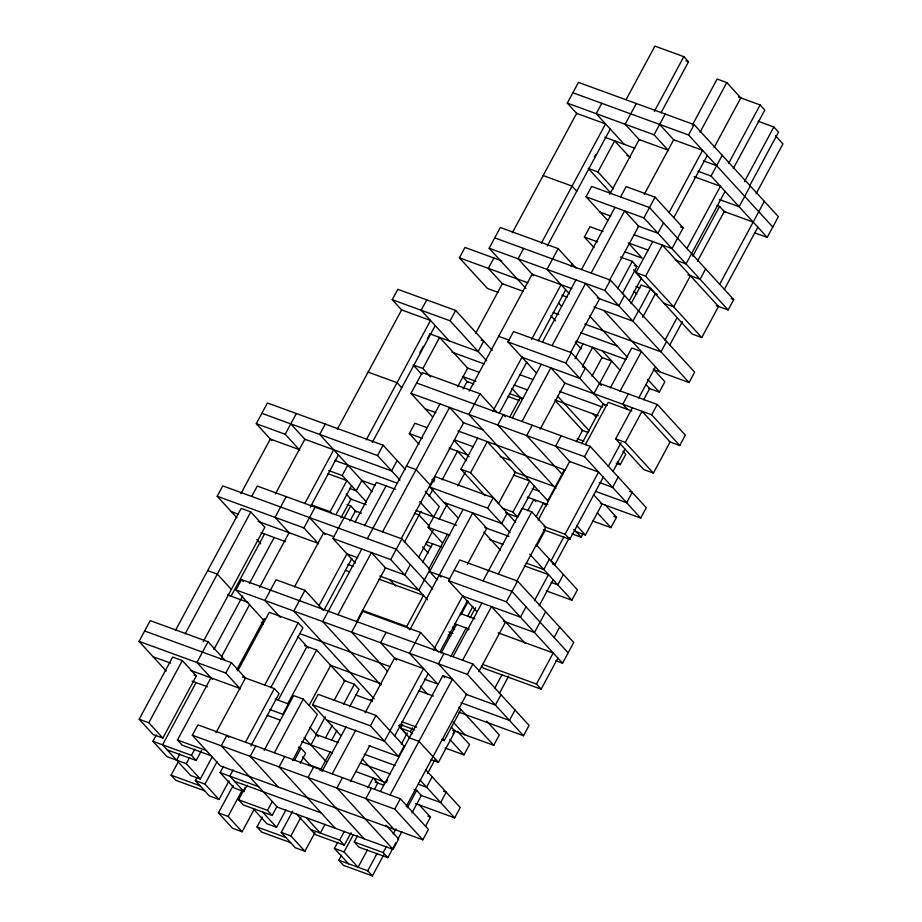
<?xml version="1.0" encoding="UTF-8"?>
<svg xmlns="http://www.w3.org/2000/svg" width="922" height="922" viewBox="0 0 922 922"><rect width="100%" height="100%" fill="white"/><g stroke="black" fill="none" stroke-linecap="round" stroke-linejoin="round"><path stroke-width="1.38" d="M166.202 671.043L139.061 641.378L150.228 620.644L208.061 641.758L224.91 660.164M236.85 517.738L217.2 496.255L222.778 485.894L396.299 549.224L432.798 589.112M271.76 440.624L256.27 423.694L267.426 402.972L383.114 445.188L405.576 469.736M240.838 493.766L270.307 439.045L299.224 449.602M175.526 630.302L241.161 508.402L250.796 511.929L264.833 527.269L203.22 641.7M251.694 496.451L257.284 486.078L401.888 538.863L429.963 569.542L418.795 590.276L379.795 576.043M299.708 450.12L285.186 434.25L296.354 413.517M139.176 719.241L172.656 657.04L182.302 660.567L196.34 675.907L162.848 738.096L153.213 734.58L139.176 719.241L148.811 722.756L162.848 738.096M185.161 633.829L250.796 511.929M148.811 722.756L182.302 660.567M275.344 493.962L304.813 439.229L391.573 470.9L397.152 460.527M212.348 756.628L200.293 779.009L186.256 763.67L166.974 756.639L152.937 741.288L156.279 735.076M231.065 596.177L264.556 533.976M208.061 641.758L196.905 662.48L212.394 679.41M264.049 620.61L235.974 589.93L241.552 579.558L472.917 664.001L529.067 725.384L523.489 735.744L459.075 712.233M286.2 496.635L275.044 517.369L289.566 533.239M325.27 424.074L319.692 434.446L372.108 491.726M401.923 310.276L392.242 299.696L397.831 289.324L455.664 310.437L492.175 350.325M196.063 682.614L162.572 744.815L190.647 775.494L200.293 779.009M213.916 649.445L242.716 595.958M249.413 583.522L274.203 537.503M337.314 429.329L401.6 309.919L430.528 320.476L366.23 439.886M221.545 656.694L249.678 604.452M211.057 755.694L182.13 745.137L177.45 740.02L210.942 677.831M220.865 659.403L222.098 657.098M259.612 587.441L289.082 532.709M304.928 503.274L333.729 449.786M310.276 507.146L338.409 454.903M176.609 760.154L179.963 753.931M192.329 735.237L197.919 724.865L400.355 798.752L428.442 829.443L422.852 839.804L220.416 765.917L192.329 735.237L394.777 809.124L422.852 839.804M240.342 688.918L225.821 673.037L231.399 662.676L144.639 631.005M318.482 543.796L303.96 527.926L315.117 507.192M426.748 299.88L421.17 310.241L449.245 340.933M204.684 790.846L175.768 780.289L171.089 775.172L178.453 761.491M186.256 763.67L189.598 757.458M236.931 669.556L264.384 618.558M201.526 750.531L196.167 760.477L191.488 755.36L194.842 749.148M366.518 502.087L342.189 475.498L347.767 465.126M497.984 292.343L487.473 288.505L459.398 257.814L464.976 247.453L501.787 260.891M237.807 670.767L269.293 612.312L298.209 622.857L302.889 627.974L270.745 687.685M331.989 513.75L330.122 511.71L346.868 480.616L328.036 473.735M419.913 352.55L423.267 346.338M427.289 338.87L429.963 333.891M215.979 732.748L245.448 678.016M294.556 586.807L323.576 532.904L334.098 536.742M372.246 442.514L435.207 325.593M336.138 514.338L351.547 485.721M229.059 780.819L219.01 799.478L209.363 795.951L195.326 780.611L196.674 778.122M340.933 517.807L350.982 499.148L346.303 494.031M430.609 376.971L422.864 368.512L439.61 337.417L467.685 368.097L457.635 386.756M280.38 617.417L264.891 600.487L276.058 579.754L304.975 590.311L293.807 611.032L374.171 698.864M355.339 563.031L332.877 538.483L344.044 517.749M399.998 480.108L377.536 455.549L383.114 445.188M432.545 416.882L411.016 393.36L422.184 372.626L480.016 393.74L496.866 412.157M486.586 360.698L450.086 320.798L455.664 310.437M525.943 288.448L489.156 248.249L500.323 227.515L558.156 248.617L575.939 268.06M576.976 113.706L567.295 103.126L578.451 82.392L694.139 124.62L778.375 216.682L767.208 237.403L755.106 232.989M344.01 518.291L350.706 505.855L347.087 504.541M219.01 799.478L204.972 784.126L217.027 761.745M350.026 520.918L355.385 510.972M493.892 258.01L488.314 268.371L502.836 284.253M264.718 685.058L298.209 622.857M247.165 785.279L243.811 791.491L234.176 787.976L220.128 772.636L223.481 766.413M354.97 522.198L376.407 482.39L395.25 489.271M512.355 232.77L576.653 113.36L605.57 123.905L541.272 243.316M419.014 444.208L409.333 433.628L414.912 423.256L426.748 427.578M245.563 742.06L274.364 688.573L242.371 676.898M319.012 605.65L347.145 553.407M233.116 769.928L229.774 776.151L243.811 791.491M364.616 525.713L386.053 485.917M250.911 745.933L279.043 693.69L274.364 688.573M324.36 609.523L351.824 558.525M278.214 699.994L307.003 646.506M475.568 333.476L502.352 283.722L523.385 291.398M254.184 809.366L242.129 831.759L232.482 828.233L218.445 812.893L233.185 785.532M255.751 745.979L250.173 756.34L278.248 787.031M361.804 549.028L322.735 621.589L380.821 685.081M367.382 538.667L439.944 403.917M523.661 248.433L518.072 258.794L533.573 275.724M601.789 103.31L596.211 113.683L624.286 144.362M287.848 703.521L316.649 650.033L304.594 645.631M242.129 831.759L228.091 816.408L242.152 790.292M264.176 750.335L293.645 695.614L303.28 699.13L317.318 714.469L292.539 760.5M337.948 614.744L371.439 552.555L385.477 567.894L356.676 621.382M382.607 531.821L449.579 407.432L463.616 422.783L401.335 538.46M276.854 806.762L272.174 815.474L243.247 804.918L238.568 799.8L245.264 787.365M463.098 388.98L467.12 381.524L473.85 383.978M594.298 157.236L595.635 154.746M274.479 752.617L303.28 699.13M469.16 391.066L532.121 274.145L571.801 288.621M547.299 245.944L610.249 129.022M626.107 99.588L654.908 46.1L683.824 56.657L688.504 61.774L661.039 112.772M309.25 705.18L330.687 665.373M613.395 188.872L597.905 171.941L614.651 140.847L630.141 157.777M284.679 756.536L279.101 766.897L335.251 828.279M340.656 735.399L312.581 704.708L318.159 694.347L376.003 715.449L404.078 746.14L398.5 756.501L368.904 745.702M427.508 599.796L390.721 559.585L401.888 538.863M457.865 517.715L429.79 487.035L435.368 476.662L493.212 497.776L515.675 522.325M480.016 393.74L468.86 414.474L548.417 501.418M536.005 372.603L507.93 341.912L513.508 331.551L571.352 352.653L601.363 385.465M558.156 248.617L547 269.351L569.462 293.899M607.586 220.323L586.069 196.789L591.647 186.428L649.491 207.542L733.716 299.604L728.138 309.965L716.313 305.643M636.295 103.506L625.139 124.24L639.661 140.109M404.355 542.367L421.1 511.272M429.133 496.347L433.156 488.879M442.134 479.82L457.531 451.215L466.244 460.735M290.603 842.639L261.687 832.082L257.007 826.965L262.367 817.019M272.174 815.474L267.495 810.357L272.174 801.644M294.279 760.604L300.975 748.157L298.348 747.2M300.295 763.232L305.655 753.274L300.975 748.157M315.923 734.2L325.305 716.786M334.006 700.616L344.724 680.713L316.649 650.033M310.898 744.964L316.477 734.604L338.005 742.464M442.145 542.632L428.108 527.292L439.264 506.558L425.226 491.219M594.068 247.638L584.375 237.058L589.965 226.697L603.103 231.491M485.122 495.667L460.908 469.217L477.654 438.123M410.336 564.564L404.758 574.936L384.578 567.572M492.821 411.385L522.186 356.837M531.568 339.423L561.037 284.702M570.96 266.274L572.193 263.969M609.707 194.311L639.177 139.579L668.093 150.136M654.355 111.389L683.824 56.657M418.392 557.718L433.121 530.346M439.149 519.155L447.193 504.23M457.785 485.975L465.161 472.283M499.413 412.952L526.865 361.954M538.252 340.806L565.716 289.808M252.893 808.433L266.931 823.772L276.565 827.299L285.947 809.885M325.57 737.727L332.266 725.28M343.652 704.143L354.371 684.239L343.848 680.401M470.554 472.732L487.3 441.638L515.375 472.329L498.629 503.424L470.554 472.732L460.908 469.217M422.518 562.432L432.568 543.773M313.595 767.092L308.017 777.453L364.167 838.824M386.157 632.342L380.567 642.703L396.483 660.094M542.424 342.108L575.916 279.908M581.494 269.547L614.986 207.346M620.564 196.985L626.153 186.624L655.069 197.17L683.144 227.861L671.988 248.594L634.324 234.845M668.577 150.666L654.055 134.796L665.211 114.063M314.978 832.612L304.928 851.271L295.282 847.756L281.245 832.405L292.631 811.268M331.586 740.343L336.945 730.397M349.668 706.759L359.05 689.345L354.371 684.239M509.566 417.424L520.285 397.52M320.13 770.665L330.18 752.006M428.638 569.162L447.389 534.334M322.02 771.449L346.13 726.674M437.109 579.788L429.617 571.605L463.109 509.405M512.448 417.781L541.249 364.294M552.071 345.623L585.562 283.423L599.6 298.774L570.799 352.262M591.14 273.062L624.62 210.873L638.669 226.213L609.2 280.945M304.928 851.271L290.891 835.931L300.929 817.272M409.541 629.553L406.74 626.487L423.475 595.393L379.092 579.189M332.323 773.731L355.765 730.189M365.147 712.775L394.616 658.043L423.532 668.6L384.462 741.161L326.618 720.047M409.794 629.853L472.744 512.932L486.793 528.271L467.362 564.345M522.082 421.296L550.883 367.809L564.921 383.16L540.142 429.179M644.201 194.496L673.671 139.775L702.599 150.321L669.107 212.521M692.364 125.058L717.143 79.038L726.778 82.554L740.827 97.893L714.031 147.647M342.523 777.649L336.933 788.01L393.095 849.381L398.673 839.02L386.088 825.259M398.5 756.501L370.425 725.821L376.003 715.449M387.471 671.297L351.651 632.146L362.819 611.413L420.651 632.527L409.495 653.26L437.57 683.951L424.42 679.145M476.639 611.39L448.565 580.699L459.721 559.965L517.565 581.079L573.726 642.45L562.558 663.183L555.989 660.786M510.097 532.686L487.634 508.137L493.212 497.776M532.282 425.215L526.704 435.587L562.524 474.738M604.498 405.346L565.774 363.026L571.352 352.653M610.422 280.104L694.658 372.165L689.068 382.526L604.832 290.465L610.422 280.104L494.734 237.876M728.138 309.965L643.902 217.903L655.069 197.17M772.786 227.043L688.561 134.981L694.139 124.62M574.994 358.75L583.027 343.825M325.063 824.36L320.372 833.062L306.335 817.722M350.383 781.602L369.803 745.529M699.994 132.307L726.778 82.554M617.567 288.724L632.296 261.364L620.471 257.042M582.623 365.999L592.673 347.34L602.354 357.92M622.246 293.841L636.975 266.481L632.296 261.364M701.757 337.544L645.596 276.174L662.342 245.079L718.503 306.45L701.757 337.544L692.111 334.029L635.961 272.647L652.707 241.552M433.455 650.171L462.821 595.624M507.25 513.116L501.672 523.489L443.828 502.375M624.459 295.443L618.881 305.804L597.352 297.956M663.529 222.882L657.951 233.254L637.77 225.89M534.38 486.078L517.634 517.173L512.955 512.056L529.689 480.961L513.554 475.072M394.72 735.906L428.211 673.717M440.048 651.739L467.5 600.741M673.786 217.638L707.278 155.438M348.447 863.753L334.409 848.401L337.763 842.189M629.323 300.687L641.378 278.306L633.633 269.835M351.028 832.773L344.332 845.209L339.653 840.103L344.344 831.39M367.786 787.861L373.133 777.903L377.813 783.02L374.47 789.244M460.873 614.962L468.238 601.282M409.414 737.658L400.701 728.138L402.718 724.404M441.108 653.087L456.517 624.482M591.982 376.222L602.031 357.575L611.666 361.09L599.611 383.483M631.051 303.672L641.101 285.013L650.736 288.528L656.349 294.671M371.439 788.206L365.861 798.567L393.936 829.258M443.989 653.444L438.411 663.817L466.486 694.497L406.21 806.45M483.059 580.895L522.129 508.333L531.775 511.848L545.812 527.188L516.343 581.92M561.198 435.772L555.62 446.133L570.142 462.014M467.569 616.345L472.928 606.388M383.794 854.752L372.407 875.9L343.491 865.343L338.812 860.226L341.486 855.259M401.324 744.135L407.351 732.944M367.463 849.854L358.093 867.268L344.044 851.928L353.426 834.514M470.185 617.659L475.545 607.713M527.787 510.684L533.815 499.493L535.751 501.614M412.284 733.774L410.348 731.653L412.353 727.919M450.754 656.614L466.163 627.997L468.099 630.118M593.849 393.706L599.427 383.345L657.271 404.458L685.346 435.138L679.768 445.51L669.245 441.673M638.497 310.783L632.918 321.156L593.906 306.911M767.208 237.403L711.058 176.033L722.214 155.299M638.681 310.921L650.736 288.528M380.521 791.318L442.814 675.642L452.448 679.157L390.167 794.833M453.082 656.568L481.883 603.08M498.283 574.037L531.775 511.848M395.884 842.766L387.851 857.691L358.935 847.134L354.255 842.017L357.598 835.805M386.399 782.317L387.736 779.828M642.692 317.272L655.415 293.645M536.085 516.7L543.45 503.009L546.354 506.19M576.492 441.65L582.52 430.459L555.413 400.828M728.622 163.401L760.097 104.935L738.407 97.017M547.68 500.888L564.414 469.782M462.717 660.083L491.518 606.595L524.929 643.107M538.183 519.939L569.658 461.484L598.574 472.041L565.094 534.23L569.773 539.347L603.265 477.147M610.364 387.793L631.789 347.997L641.435 351.513L619.999 391.32M581.77 443.747L603.207 403.94L607.149 405.38M686.925 248.456L720.416 186.267L694.116 176.667M733.301 168.507L764.787 110.052L760.097 104.935M585.389 444.635L608.163 402.338L631.824 410.982M725.095 191.373L686.026 263.934L675.261 260.004M394.777 809.124L400.355 798.752M523.489 735.744L467.339 674.374L472.917 664.001M562.558 663.183L506.397 601.812L517.565 581.079M590.126 446.329L646.276 507.699L640.698 518.072L584.536 456.69L590.126 446.329L416.594 382.999M536.5 546.389L545.213 530.219M692.779 256.155L719.575 206.39L717.155 205.514M372.407 875.9L367.728 870.783L377.11 853.369M697.458 261.26L724.254 211.507M690.417 275.759L673.682 306.853L664.036 303.338M478.772 671.7L505.556 621.947M628.343 393.901L622.765 404.262L627.605 409.552M387.851 857.691L383.172 852.573L386.525 846.361M393.221 833.914L395.895 828.947M407.282 807.799L416.663 790.385L414.036 789.428M744.388 181.715L773.858 126.994L758.091 121.231M441.534 739.628L444.231 740.62L460.965 709.514M427.554 773.489L434.919 759.809M453.025 733.797L454.892 730.339M664.912 340.276L676.967 317.883M431.196 759.705L438.423 762.344L455.168 731.25L451.296 727.009M397.901 839.032L401.911 831.575M411.961 812.916L421.342 795.502L416.663 790.385M749.736 185.587L778.537 132.1L773.858 126.994M432.164 776.831L426.575 787.192L418.507 784.242M549.374 559.147L543.784 569.519L526.301 563.135M666.571 341.474L660.993 351.835L584.744 324.014M705.641 268.913L700.063 279.285L687.962 274.86M750.289 185.99L739.133 206.724L719.414 199.521M653.387 473.09L625.3 442.399L642.046 411.304L670.121 441.995L653.387 473.09L643.74 469.563L615.666 438.884L632.411 407.789M526.024 606.791L520.446 617.152L462.602 596.038M551.218 560.484L563.941 536.846M638.727 397.947L655.473 366.852M669.591 345.381L682.326 321.755M534.403 600.752L548.463 574.625L524.249 565.797M552.382 563.918L554.79 564.794L569.519 537.434M643.637 399.779L649.664 388.588L645.93 384.497M608.289 466.382L621.013 442.756M756.144 193.678L782.939 143.924L775.448 135.741M494.653 688.377L502.017 674.697M539.082 605.869L553.142 579.742M612.969 471.499L625.024 449.106M425.515 826.308L430.482 817.088L418.853 804.387M445.13 748.019L463.962 754.899L469.552 744.527L457.381 731.227M571.974 533.861L581.171 537.215L583.027 533.769M616.207 463.19L620.241 464.665L625.819 454.292L623.018 451.227M648.788 388.266L659.311 392.104L664.889 381.731L653.272 369.042M499.332 693.494L508.714 676.08M563.411 574.498L557.822 584.859L551.102 582.404M719.679 284.253L764.338 201.33M573.818 529.458L575.754 531.568L585.389 535.094L602.135 503.988L593.422 494.469M500.992 694.692L495.414 705.053L465.817 694.254M545.64 611.77L534.483 632.492L503.539 621.209M618.201 477.02L612.623 487.381L599.162 482.471M679.768 445.51L651.693 414.819L657.271 404.458M724.358 289.37L757.849 227.181M415.649 803.638L454.661 817.883L460.239 807.511L425.607 769.663M452.76 730.362L493.731 745.322L499.309 734.949L486.724 721.2M546.308 590.875L571.87 600.199L577.449 589.838L536.27 544.833M592.535 520.93L610.929 527.638L616.518 517.277L604.901 504.576M515.029 710.032L509.451 720.405L461.023 702.725M554.099 637.471L559.677 627.11M557.879 658.066L541.133 689.172L536.454 684.055L553.2 652.96L498.053 632.826M685.876 60.806L688.504 61.774M572.873 92.765L688.561 134.981M567.295 103.126L654.055 134.796M703.486 160.866L716.636 165.672M604.786 137.251L634.809 148.212M697.908 171.238L711.058 176.033M626.902 155.541L629.588 156.521M723.574 211.265L753.17 222.064M597.905 171.941L588.271 168.426L610.537 192.767M543.162 175.549L572.089 186.106L576.769 191.223M680.517 226.904L683.144 227.861M586.069 196.789L643.902 217.903M600.107 212.141L610.871 216.071M648.362 250.185L628.182 242.82L642.219 258.172L625.128 251.937M584.375 237.058L597.525 241.852M731.088 298.647L733.716 299.604M634.348 265.513L636.975 266.481M635.961 272.647L645.596 276.174M635.915 286.523L639.949 287.998M654.747 293.403L657.432 294.383M489.156 248.249L604.832 290.465M459.398 257.814L527.753 282.766M561.924 295.247L567.191 297.161M553.2 312.5L558.767 314.529M580.872 332.819L617.187 346.073M576.02 341.267L625.969 359.499M653.583 369.572L689.068 382.526M498.629 336.334L509.14 340.172M582.704 367.025L585.389 368.005L579.811 378.366L521.967 357.252M392.242 299.696L450.086 320.798M507.93 341.912L565.774 363.026M481.123 340.16L483.75 341.128L478.161 351.489L429.525 333.741M564.252 382.907L651.693 414.819M519.708 374.689L532.858 379.484M451.849 352.1L484.131 363.89M559.458 391.377L602.504 407.086M467.235 367.936L479.336 372.361M514.13 385.05L527.28 389.856M554.883 399.929L598.263 415.764M475.89 381.316L462.441 376.407L468.053 382.549M509.52 393.59L522.912 398.477M507.48 396.253L519.582 400.667M422.864 368.512L413.217 364.997L421.93 374.516M615.666 438.884L625.3 442.399M581.402 430.044L588.213 432.533M577.276 438.757L583.857 441.165M368.12 372.108L397.036 382.665L401.715 387.782M411.016 393.36L584.536 456.69M425.054 408.7L435.818 412.63M462.717 422.449L482.898 429.813M629.553 491.38L632.238 492.36L626.66 502.721L595.716 491.426M457.923 430.92L565.543 470.197M454.477 439.886L473.309 446.755M500.22 456.574L510.972 460.504M409.333 433.628L422.483 438.423M449.095 448.138L467.177 454.73M514.257 471.914L553.938 486.401M600.337 503.343L640.698 518.072M613.891 516.32L616.518 517.277M532.328 488.729L539.059 491.184M527.246 497.096L547.829 504.611M261.848 413.333L377.536 455.549M406.452 466.106L416.087 469.632L430.125 484.972M432.36 479.233L434.769 480.108M502.19 508.126L512.955 512.056M544.061 526.554L565.094 534.23M505.521 512.747L517.634 517.173M256.27 423.694L285.186 434.25M429.79 487.035L487.634 508.137M543.484 529.747L569.773 539.347M334.617 460.332L397.543 483.289M375.254 485.387L361.804 480.477L356.226 490.838L349.496 488.383M328.739 470.589L342.189 475.498M484.776 527.534L508.979 536.374M416.202 510.546L456.551 525.275M489.398 539.439L502.847 544.349M414.266 513.243L419.084 515.006L429.387 526.255M350.083 498.814L366.23 504.714M428.108 527.292L449.798 535.209M354.716 510.73L361.436 513.185M426.863 541.687L441.327 546.965M431.542 546.804L427.601 545.363L425.733 543.323M311.29 504.83L330.122 511.71M454.143 570.338L511.987 591.44L568.136 652.822M429.617 571.605L449.775 578.958M217.2 496.255L303.96 527.926M332.877 538.483L390.721 559.585M448.565 580.699L506.397 601.812M231.238 511.595L237.968 514.05M258.137 521.414L317.998 543.265M346.914 553.822L357.678 557.752M261.053 532.697L285.636 541.675M347.813 564.368L353.068 566.281M345.347 570.28L349.288 571.721M460.343 613.476L474.807 618.754M454.765 623.837L469.229 629.115M448.807 631.893L452.84 633.356M448.104 635.039L450.8 636.019M362.346 610.283L406.74 626.487M482.655 664.416L536.454 684.055M541.133 689.172L483.289 668.058L481.422 666.007M207.669 570.603L217.315 574.118L231.353 589.458M235.974 589.93L467.339 674.374M227.561 594.897L247.937 602.331M299.546 633.564L390.248 666.675M418.623 690.659L433.421 696.052M330.249 665.211L381.512 683.928M355.696 694.946L371.474 700.697M401.877 721.753L416.675 727.158M399.837 724.415L414.635 729.809M400.701 728.138L410.348 731.653M409.322 737.831L418.968 741.346L433.006 756.697M139.061 641.378L225.821 673.037M312.581 704.708L370.425 725.821M275.252 699.118L288.402 703.912L282.824 714.285L269.673 709.479M153.098 656.718L170.582 663.102M190.762 670.467L239.858 688.388M193.931 675.031L196.34 675.907M192.11 681.174L207.496 686.786M267.207 715.391L280.346 720.197M364.121 754.173L395.054 765.467M443.505 791.191L446.202 792.171L440.624 802.532L420.444 795.167M301.701 741.611L332.588 752.882M360.663 763.139L390.26 773.938M355.88 771.61L385.465 782.409M375.185 782.063L383.425 785.06M309.389 764.857L321.893 769.421M427.843 816.131L430.482 817.088M177.45 740.02L206.378 750.577M152.937 741.288L191.488 755.36M167.251 749.92L196.167 760.477M220.128 772.636L258.69 786.708M234.453 781.268L321.213 812.927M393.095 849.381L277.407 807.165L221.257 745.794L226.835 735.422L228.771 737.542M195.326 780.611L204.972 784.126M171.089 775.172L200.005 785.728M238.568 799.8L267.495 810.357M354.255 842.017L383.172 852.573M310.726 829.546L339.653 840.103M344.332 845.209L315.405 834.652L296.688 814.195M334.409 848.401L344.044 851.928M281.245 832.405L290.891 835.931M218.445 812.893L228.091 816.408M257.007 826.965L285.924 837.522M338.812 860.226L367.728 870.783M659.633 124.424L674.155 140.294M719.575 206.39L725.188 212.533M633.99 291.271L636.791 294.337M603.991 310.599L660.152 371.969M589.596 315.912L627.49 357.321M647.693 379.403L659.311 392.104M558.744 303.246L561.648 306.415M602.308 350.856L620.091 370.298M550.93 315.75L555.609 320.868M575.328 342.419L581.137 348.77M593.007 413.84L595.912 417.021M557.533 396.126L589.262 430.805M617.429 461.588L620.241 464.665M511.86 388.312L521.737 399.111M597.375 512.828L610.929 527.638M505.302 416.779L503.366 414.658L497.776 425.03L555.874 488.522M576.676 525.563L585.389 535.094M574.394 529.816L581.171 537.215M454.073 440.416L469.114 456.851M550.918 560.564L554.79 564.794M529.747 554.168L571.87 600.199M483.923 532.167L500.381 550.146M432.118 479.855L434.055 481.964M419.648 501.58L433.686 516.931M422.645 546.965L428.257 553.096M439.264 575.121L441.131 577.172M290.764 423.89L305.297 439.759M350.706 505.855L356.318 511.998M452.495 627.098L454.627 629.426M389.879 579.719L395.688 586.069M420.651 632.527L438.434 651.958M309.538 517.553L325.028 534.483M442.814 675.642L444.681 677.682M458.868 707.22L493.731 745.322M420.271 686.083L428.015 694.554M453.186 722.064L464.803 734.765M449.924 739.548L463.962 754.899M442.353 738.568L444.231 740.62M304.975 590.311L323.368 610.41M256.892 539.647L260.765 543.876M432.614 755.994L438.423 762.344M398.638 725.602L406.129 733.785M370.621 699.567L372.488 701.607M297.645 636.284L308.455 648.097M241.552 579.558L243.489 581.678M420.029 780.035L454.661 817.883M261.295 622.2L263.173 624.24M362.185 758.921L384.647 783.47M309.7 727.193L318.413 736.724M304.122 737.565L326.388 761.895M231.399 662.676L245.932 678.546M302.566 756.916L310.057 765.099M262.528 811.948L276.565 827.299"/></g></svg>
